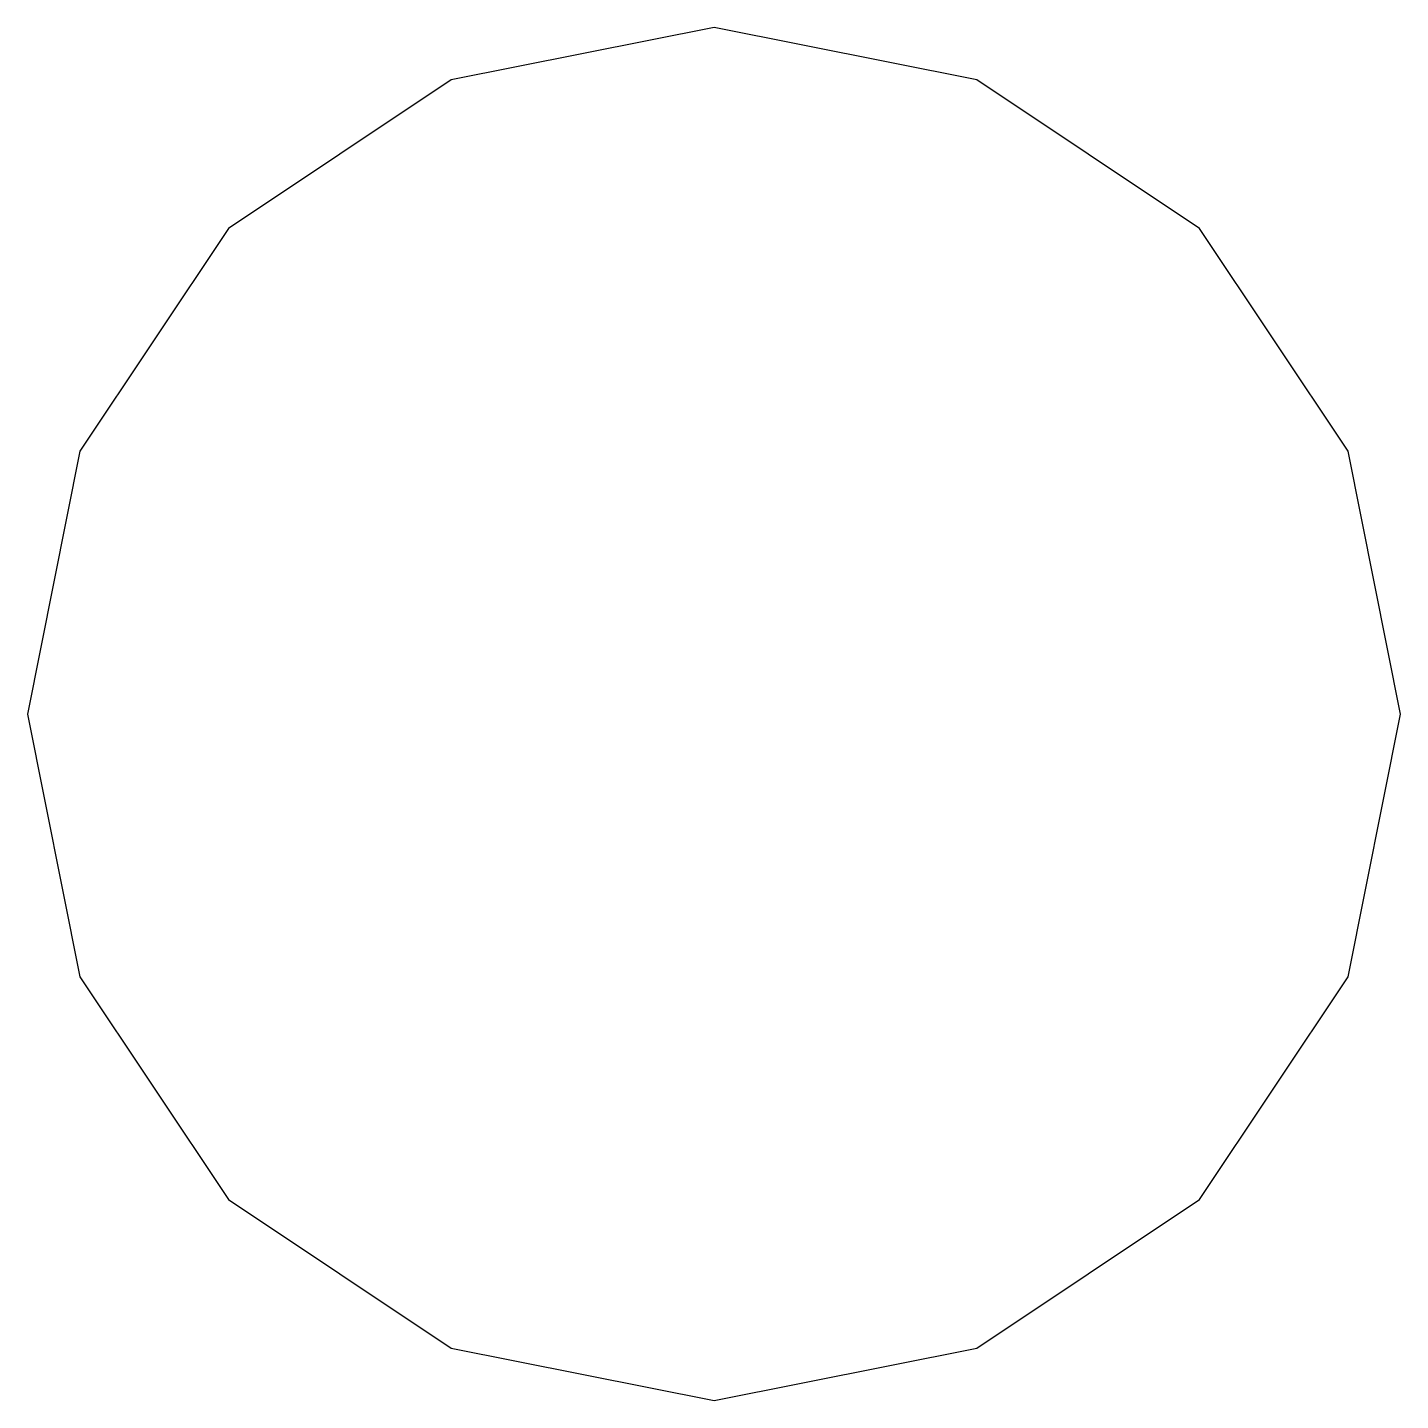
# Model space of a CAD drawing. Header units: millimetres. Extents: x -0.25 to 0.25, y -0.25 to 0.25.
import ezdxf

# ---------------------------------------------------------------- set-up
doc = ezdxf.new("R2010")
doc.units = ezdxf.units.MM

msp = doc.modelspace()

# ---------------------------------------------------------------- linework, layer by layer
at = {"color": 1, "true_color": 0xff0000, "elevation": 47.73}
msp.add_lwpolyline([(0.25, 0), (0.23097, 0.09567), (0.17678, 0.17678), (0.09567, 0.23097), (0, 0.25), (-0.09567, 0.23097), (-0.17678, 0.17678), (-0.23097, 0.09567), (-0.25, 0), (-0.23097, -0.09567), (-0.17678, -0.17678), (-0.09567, -0.23097), (0, -0.25), (0.09567, -0.23097), (0.17678, -0.17678), (0.23097, -0.09567), (0.25, 0)], dxfattribs=at)

doc.saveas('drawing.dxf')
